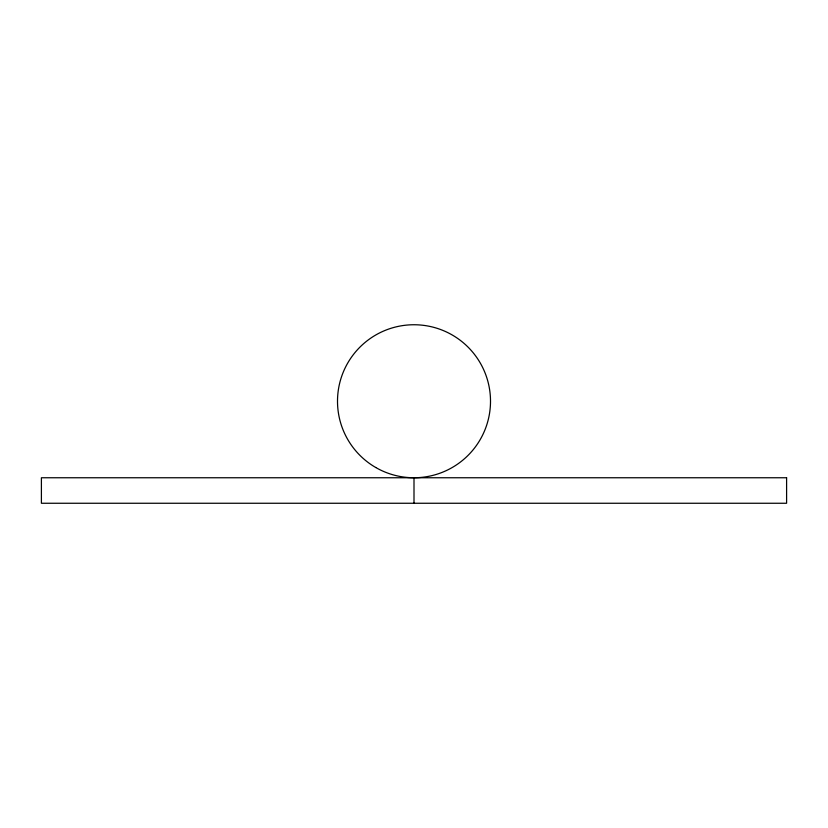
<?xml version="1.0" encoding="UTF-8"?>
<svg xmlns="http://www.w3.org/2000/svg" width="828" height="828" viewBox="0 0 828 828"><rect width="100%" height="100%" fill="white"/><g stroke="black" fill="none" stroke-linecap="round" stroke-linejoin="round"><path stroke-width="1.24" d="M414 477.756L414 503.258M786.6 477.756L41.4 477.756L41.4 503.258L786.6 503.258L786.6 477.756M375.746 467.499A76.507 76.507 0 0 0 490.507 401.249A76.507 76.507 0 0 0 375.746 334.998A76.507 76.507 0 0 0 375.746 467.499"/></g></svg>
